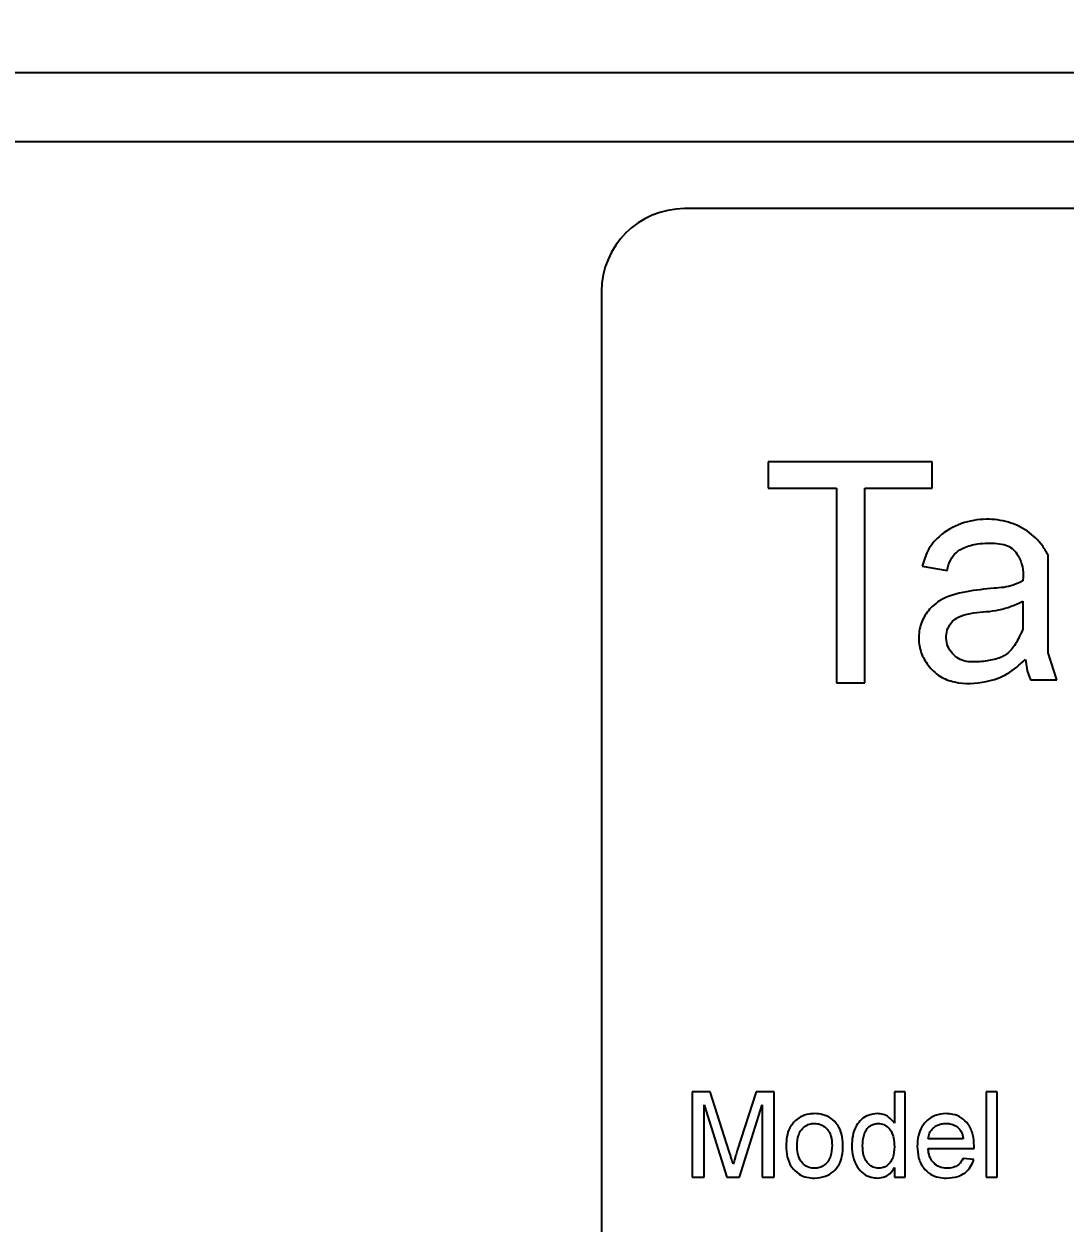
# Model space of a CAD drawing. Extents: x 75 to 2075, y 25 to 1460.
# Drawn here: x 780.36 to 818, y 1187.87 to 1231.2 of the extents above; entities that cross this region are included whole.
import ezdxf

# ---------------------------------------------------------------- set-up
doc = ezdxf.new("R2010")
doc.units = 0
doc.header["$LTSCALE"] = 5
doc.linetypes.add('SLD-KATı', pattern=[0])
doc.layers.get('0').update_dxf_attribs({"linetype": 'CONTINUOUS'})
doc.styles.add('SLDTEXTSTYLE1', font='GOTHIC.TTF', dxfattribs={"width": 0.913})
doc.dimstyles.new('SLDDIMSTYLE1', dxfattribs={"dimtxt": 17.5, "dimasz": 16.51, "dimexe": 0, "dimexo": 0.0625, "dimgap": 4.375, "dimtad": 1, "dimlfac": 0.8, "dimrnd": 1e-09, "dimzin": 12, "dimtxsty": 'SLDTEXTSTYLE1', "dimsah": 1, "dimcen": 0.09, "dimazin": 3, "dimtfac": 1, "dimtofl": 0, "dimtmove": 0, "dimatfit": 3, "dimtolj": 1, "dimtzin": 12})

# ---------------------------------------------------------------- blocks, each defined once
blk = doc.blocks.new('_D_5')
at = {"color": 7, "linetype": 'SLD-KATı'}
for p, q in [((224.877, 1226.853), (224.877, 1278.192)), ((924.877, 1226.853), (924.877, 1278.192)), ((224.877, 1273.192), (924.877, 1273.192))]:
    blk.add_line(p, q, dxfattribs=at)
for points in [[(224.877, 1273.192), (241.387, 1270.652), (241.387, 1275.732)], [(924.877, 1273.192), (908.367, 1275.732), (908.367, 1270.652)]]:
    blk.add_solid(points, dxfattribs=at)
at = {"color": 7, "linetype": 'SLD-KATı', "insert": (543.242, 1295.545), "char_height": 17.5, "attachment_point": 1, "style": 'SLDTEXTSTYLE1'}
blk.add_mtext('560', dxfattribs=at)

msp = doc.modelspace()

# ---------------------------------------------------------------- linework, layer by layer
at = {"color": 7, "linetype": 'SLD-KATı'}
for p, q in [((904.789, 1229.442), (244.966, 1229.442)), ((903.627, 1226.942), (246.127, 1226.942)), ((898.237, 1224.529), (804.237, 1224.529)), ((801.237, 1221.529), (801.237, 1147.529)), ((807.258, 1215.38), (807.258, 1214.423)), ((813.193, 1215.38), (807.258, 1215.38)), ((813.193, 1214.423), (813.193, 1215.38)), ((807.258, 1214.423), (809.731, 1214.423)), ((809.731, 1214.423), (809.731, 1207.393)), ((810.758, 1214.423), (813.193, 1214.423)), ((810.758, 1207.393), (810.758, 1214.423)), ((817.387, 1208.478), (817.387, 1211.999)), ((812.836, 1211.61), (813.733, 1211.455)), ((816.469, 1210.342), (816.469, 1209.325)), ((817.697, 1207.496), (817.387, 1208.478)), ((816.563, 1208.237), (816.621, 1207.826)), ((816.621, 1207.826), (816.748, 1207.496)), ((809.731, 1207.393), (810.758, 1207.393)), ((816.748, 1207.496), (817.697, 1207.496)), ((805.168, 1192.611), (804.514, 1192.611)), ((804.514, 1192.611), (804.514, 1189.529)), ((805.857, 1190.448), (805.168, 1192.611)), ((806.829, 1192.611), (806.147, 1190.485)), ((807.477, 1192.611), (806.829, 1192.611)), ((807.477, 1189.529), (807.477, 1192.611)), ((811.824, 1192.611), (811.824, 1191.472)), ((812.219, 1192.611), (811.824, 1192.611)), ((812.219, 1189.529), (812.219, 1192.611)), ((815.538, 1192.611), (815.143, 1192.611)), ((815.143, 1192.611), (815.143, 1189.529)), ((815.538, 1189.529), (815.538, 1192.611)), ((804.948, 1192.136), (805.766, 1189.529)), ((804.948, 1189.529), (804.948, 1192.136)), ((806.22, 1189.529), (807.043, 1192.136)), ((807.043, 1192.136), (807.043, 1189.529)), ((814.313, 1190.911), (813.049, 1190.911)), ((813.049, 1190.556), (814.706, 1190.556)), ((814.696, 1190.161), (814.309, 1190.2)), ((811.824, 1189.869), (811.824, 1189.529)), ((804.514, 1189.529), (804.948, 1189.529)), ((805.766, 1189.529), (806.22, 1189.529)), ((807.043, 1189.529), (807.477, 1189.529)), ((811.824, 1189.529), (812.219, 1189.529)), ((815.143, 1189.529), (815.538, 1189.529))]:
    msp.add_line(p, q, dxfattribs=at)
msp.add_arc((804.237, 1221.529), 3, 90, 180, dxfattribs=at)
for points, knots in [([(817.387, 1211.999), (817.322, 1212.116), (817.132, 1212.454), (816.657, 1212.906), (815.945, 1213.238), (815.115, 1213.346), (814.226, 1213.194), (813.483, 1212.772), (813.005, 1212.199), (812.89, 1211.799), (812.836, 1211.61)], [0, 0, 0, 0, 0.069037, 0.19943, 0.329697, 0.468698, 0.625165, 0.787033, 0.899449, 1, 1, 1, 1]), ([(813.733, 1211.455), (813.766, 1211.587), (813.825, 1211.826), (814.049, 1212.109), (814.386, 1212.323), (814.897, 1212.437), (815.414, 1212.451), (815.838, 1212.388), (816.09, 1212.255), (816.296, 1212.025), (816.445, 1211.692), (816.502, 1211.349), (816.477, 1211.143), (816.469, 1211.077)], [0, 0, 0, 0, 0.097842, 0.176478, 0.255007, 0.38315, 0.549836, 0.629428, 0.690938, 0.752278, 0.850296, 0.951856, 1, 1, 1, 1]), ([(816.469, 1211.077), (816.354, 1211.018), (816.031, 1210.852), (815.32, 1210.802), (814.427, 1210.706), (813.569, 1210.487), (813.034, 1210.016), (812.765, 1209.536), (812.672, 1208.998), (812.773, 1208.468), (813.039, 1207.994), (813.447, 1207.596), (814.18, 1207.331), (815.046, 1207.369), (815.944, 1207.676), (816.356, 1208.049), (816.563, 1208.237)], [0, 0, 0, 0, 0.0399073, 0.1113283, 0.2155548, 0.3208955, 0.3759984, 0.4309965, 0.4878222, 0.5409309, 0.5941471, 0.6538719, 0.7126357, 0.8298117, 0.914552, 1, 1, 1, 1]), ([(816.469, 1209.325), (816.414, 1209.204), (816.288, 1208.931), (816.068, 1208.565), (815.694, 1208.285), (815.23, 1208.184), (814.765, 1208.133), (814.362, 1208.158), (814.072, 1208.294), (813.86, 1208.503), (813.72, 1208.772), (813.686, 1209.075), (813.744, 1209.352), (813.879, 1209.58), (814.119, 1209.769), (814.622, 1209.953), (815.385, 1209.941), (816.059, 1210.138), (816.403, 1210.309), (816.469, 1210.342)], [0, 0, 0, 0, 0.056244, 0.127012, 0.177375, 0.24807, 0.323576, 0.3755, 0.415749, 0.455921, 0.499174, 0.540868, 0.581969, 0.616276, 0.650585, 0.708767, 0.838214, 0.968715, 1, 1, 1, 1]), ([(816.469, 1209.325), (816.414, 1209.204), (816.288, 1208.931), (816.068, 1208.565), (815.694, 1208.285), (815.23, 1208.184), (814.765, 1208.133), (814.362, 1208.158), (814.072, 1208.294), (813.86, 1208.503), (813.72, 1208.772), (813.686, 1209.075), (813.744, 1209.352), (813.879, 1209.58), (814.119, 1209.769), (814.622, 1209.953), (815.385, 1209.941), (816.059, 1210.138), (816.403, 1210.309), (816.469, 1210.342)], [0, 0, 0, 0, 0.056244, 0.127012, 0.177375, 0.24807, 0.323576, 0.3755, 0.415749, 0.455921, 0.499174, 0.540868, 0.581969, 0.616276, 0.650585, 0.708767, 0.838214, 0.968715, 1, 1, 1, 1]), ([(808.94, 1191.82), (808.874, 1191.817), (808.695, 1191.809), (808.452, 1191.727), (808.307, 1191.616), (808.251, 1191.573)], [0, 0, 0, 0, 0.268184, 0.717799, 1, 1, 1, 1]), ([(809.967, 1190.686), (809.959, 1190.821), (809.945, 1191.071), (809.793, 1191.411), (809.553, 1191.656), (809.252, 1191.8), (809.042, 1191.814), (808.94, 1191.82)], [0, 0, 0, 0, 0.234087, 0.433984, 0.634563, 0.823269, 1, 1, 1, 1]), ([(811.215, 1191.82), (811.098, 1191.808), (810.887, 1191.786), (810.623, 1191.619), (810.419, 1191.364), (810.303, 1191.027), (810.289, 1190.773), (810.283, 1190.653)], [0, 0, 0, 0, 0.207709, 0.375949, 0.544454, 0.784686, 1, 1, 1, 1]), ([(811.824, 1191.472), (811.761, 1191.551), (811.651, 1191.69), (811.427, 1191.805), (811.283, 1191.815), (811.215, 1191.82)], [0, 0, 0, 0, 0.411242, 0.720206, 1, 1, 1, 1]), ([(813.694, 1191.82), (813.558, 1191.809), (813.314, 1191.788), (813.01, 1191.597), (812.8, 1191.346), (812.673, 1191.013), (812.66, 1190.769), (812.653, 1190.636)], [0, 0, 0, 0, 0.2280144, 0.4088504, 0.5892423, 0.7748409, 1, 1, 1, 1]), ([(814.708, 1190.657), (814.701, 1190.792), (814.687, 1191.062), (814.528, 1191.43), (814.259, 1191.683), (813.967, 1191.805), (813.778, 1191.816), (813.694, 1191.82)], [0, 0, 0, 0, 0.231775, 0.466336, 0.672731, 0.856293, 1, 1, 1, 1]), ([(808.251, 1191.573), (808.175, 1191.488), (808.023, 1191.319), (807.927, 1190.988), (807.917, 1190.765), (807.912, 1190.655)], [0, 0, 0, 0, 0.335114, 0.670147, 1, 1, 1, 1]), ([(808.307, 1190.656), (808.314, 1190.792), (808.325, 1190.999), (808.456, 1191.247), (808.613, 1191.387), (808.786, 1191.457), (808.897, 1191.463), (808.94, 1191.465)], [0, 0, 0, 0, 0.3491508, 0.530349, 0.7121354, 0.8865004, 1, 1, 1, 1]), ([(808.94, 1191.465), (809.008, 1191.459), (809.14, 1191.448), (809.313, 1191.349), (809.45, 1191.202), (809.556, 1190.97), (809.566, 1190.782), (809.571, 1190.668)], [0, 0, 0, 0, 0.176919, 0.343972, 0.510456, 0.700258, 1, 1, 1, 1]), ([(810.678, 1190.653), (810.683, 1190.789), (810.691, 1190.993), (810.805, 1191.245), (810.949, 1191.388), (811.107, 1191.458), (811.205, 1191.463), (811.241, 1191.465)], [0, 0, 0, 0, 0.3636677, 0.5477955, 0.7331569, 0.9041419, 1, 1, 1, 1]), ([(811.241, 1191.465), (811.309, 1191.458), (811.44, 1191.444), (811.6, 1191.333), (811.731, 1191.171), (811.813, 1190.926), (811.82, 1190.732), (811.824, 1190.624)], [0, 0, 0, 0, 0.176855, 0.340184, 0.4924, 0.717808, 1, 1, 1, 1]), ([(813.049, 1190.911), (813.059, 1190.979), (813.078, 1191.106), (813.185, 1191.268), (813.337, 1191.388), (813.513, 1191.456), (813.638, 1191.462), (813.692, 1191.465)], [0, 0, 0, 0, 0.214927, 0.4086376, 0.6013562, 0.8275977, 1, 1, 1, 1]), ([(813.692, 1191.465), (813.739, 1191.463), (813.856, 1191.457), (814.027, 1191.399), (814.124, 1191.314), (814.168, 1191.276)], [0, 0, 0, 0, 0.265872, 0.671746, 1, 1, 1, 1]), ([(814.168, 1191.276), (814.2, 1191.233), (814.257, 1191.16), (814.296, 1191.031), (814.307, 1190.952), (814.313, 1190.911)], [0, 0, 0, 0, 0.398533, 0.694948, 1, 1, 1, 1]), ([(807.912, 1190.655), (807.919, 1190.52), (807.932, 1190.25), (808.087, 1189.88), (808.355, 1189.629), (808.652, 1189.505), (808.848, 1189.494), (808.94, 1189.489)], [0, 0, 0, 0, 0.229168, 0.461156, 0.666123, 0.841862, 1, 1, 1, 1]), ([(808.94, 1189.845), (808.873, 1189.85), (808.728, 1189.862), (808.542, 1189.974), (808.397, 1190.152), (808.318, 1190.387), (808.311, 1190.565), (808.307, 1190.656)], [0, 0, 0, 0, 0.174229, 0.37239, 0.541254, 0.763694, 1, 1, 1, 1]), ([(808.94, 1189.489), (809.076, 1189.503), (809.322, 1189.528), (809.634, 1189.716), (809.841, 1189.97), (809.954, 1190.307), (809.962, 1190.548), (809.967, 1190.686)], [0, 0, 0, 0, 0.227017, 0.411378, 0.596438, 0.767954, 1, 1, 1, 1]), ([(809.571, 1190.668), (809.565, 1190.532), (809.554, 1190.324), (809.427, 1190.072), (809.271, 1189.927), (809.098, 1189.854), (808.985, 1189.847), (808.94, 1189.845)], [0, 0, 0, 0, 0.345855, 0.527956, 0.710747, 0.88456, 1, 1, 1, 1]), ([(810.283, 1190.653), (810.291, 1190.519), (810.307, 1190.249), (810.458, 1189.897), (810.697, 1189.644), (810.958, 1189.509), (811.14, 1189.495), (811.217, 1189.489)], [0, 0, 0, 0, 0.241808, 0.485728, 0.673345, 0.861175, 1, 1, 1, 1]), ([(811.257, 1189.845), (811.189, 1189.853), (811.06, 1189.868), (810.902, 1189.98), (810.779, 1190.129), (810.691, 1190.36), (810.683, 1190.542), (810.678, 1190.653)], [0, 0, 0, 0, 0.183017, 0.344258, 0.509305, 0.7006, 1, 1, 1, 1]), ([(811.824, 1190.624), (811.817, 1190.487), (811.807, 1190.285), (811.68, 1190.045), (811.541, 1189.918), (811.391, 1189.853), (811.297, 1189.847), (811.257, 1189.845)], [0, 0, 0, 0, 0.3745, 0.556272, 0.738406, 0.888318, 1, 1, 1, 1]), ([(812.653, 1190.636), (812.661, 1190.501), (812.675, 1190.23), (812.841, 1189.867), (813.114, 1189.624), (813.416, 1189.505), (813.618, 1189.494), (813.715, 1189.489)], [0, 0, 0, 0, 0.22794, 0.458761, 0.65808, 0.834683, 1, 1, 1, 1]), ([(813.721, 1189.845), (813.63, 1189.854), (813.454, 1189.871), (813.246, 1190.018), (813.104, 1190.226), (813.06, 1190.414), (813.05, 1190.532), (813.049, 1190.556)], [0, 0, 0, 0, 0.2499708, 0.4796844, 0.6740697, 0.934431, 1, 1, 1, 1]), ([(814.706, 1190.556), (814.706, 1190.564), (814.707, 1190.581), (814.707, 1190.615), (814.708, 1190.64), (814.708, 1190.657)], [0, 0, 0, 0, 0.249927, 0.499844, 1, 1, 1, 1]), ([(805.996, 1189.995), (805.976, 1190.059), (805.944, 1190.167), (805.898, 1190.317), (805.87, 1190.404), (805.857, 1190.448)], [0, 0, 0, 0, 0.422572, 0.7113184, 1, 1, 1, 1]), ([(806.147, 1190.485), (806.127, 1190.421), (806.091, 1190.308), (806.04, 1190.145), (806.01, 1190.045), (805.996, 1189.995)], [0, 0, 0, 0, 0.390317, 0.695108, 1, 1, 1, 1]), ([(813.715, 1189.489), (813.851, 1189.498), (814.088, 1189.513), (814.39, 1189.671), (814.596, 1189.891), (814.663, 1190.073), (814.696, 1190.161)], [0, 0, 0, 0, 0.31495, 0.548487, 0.782463, 1, 1, 1, 1]), ([(814.309, 1190.2), (814.264, 1190.123), (814.189, 1189.991), (813.99, 1189.876), (813.835, 1189.848), (813.741, 1189.845), (813.721, 1189.845)], [0, 0, 0, 0, 0.361239, 0.612576, 0.918952, 1, 1, 1, 1]), ([(811.217, 1189.489), (811.311, 1189.498), (811.477, 1189.515), (811.692, 1189.662), (811.777, 1189.796), (811.824, 1189.869)], [0, 0, 0, 0, 0.372283, 0.655491, 1, 1, 1, 1])]:
    msp.add_open_spline(points, degree=3, knots=knots, dxfattribs=at)

# ---------------------------------------------------------------- dimensions: what is measured, and where the dimension line sits
dim = msp.add_linear_dim(base=(924.877, 1273.192), p1=(224.877, 1221.853), p2=(924.877, 1221.853), dimstyle='SLDDIMSTYLE1', dxfattribs=at)
dim.commit()
dim.dimension.update_dxf_attribs({"geometry": '_D_5', "text_midpoint": (562.638, 1273.192), "dimtype": 160})

doc.saveas('drawing.dxf')
